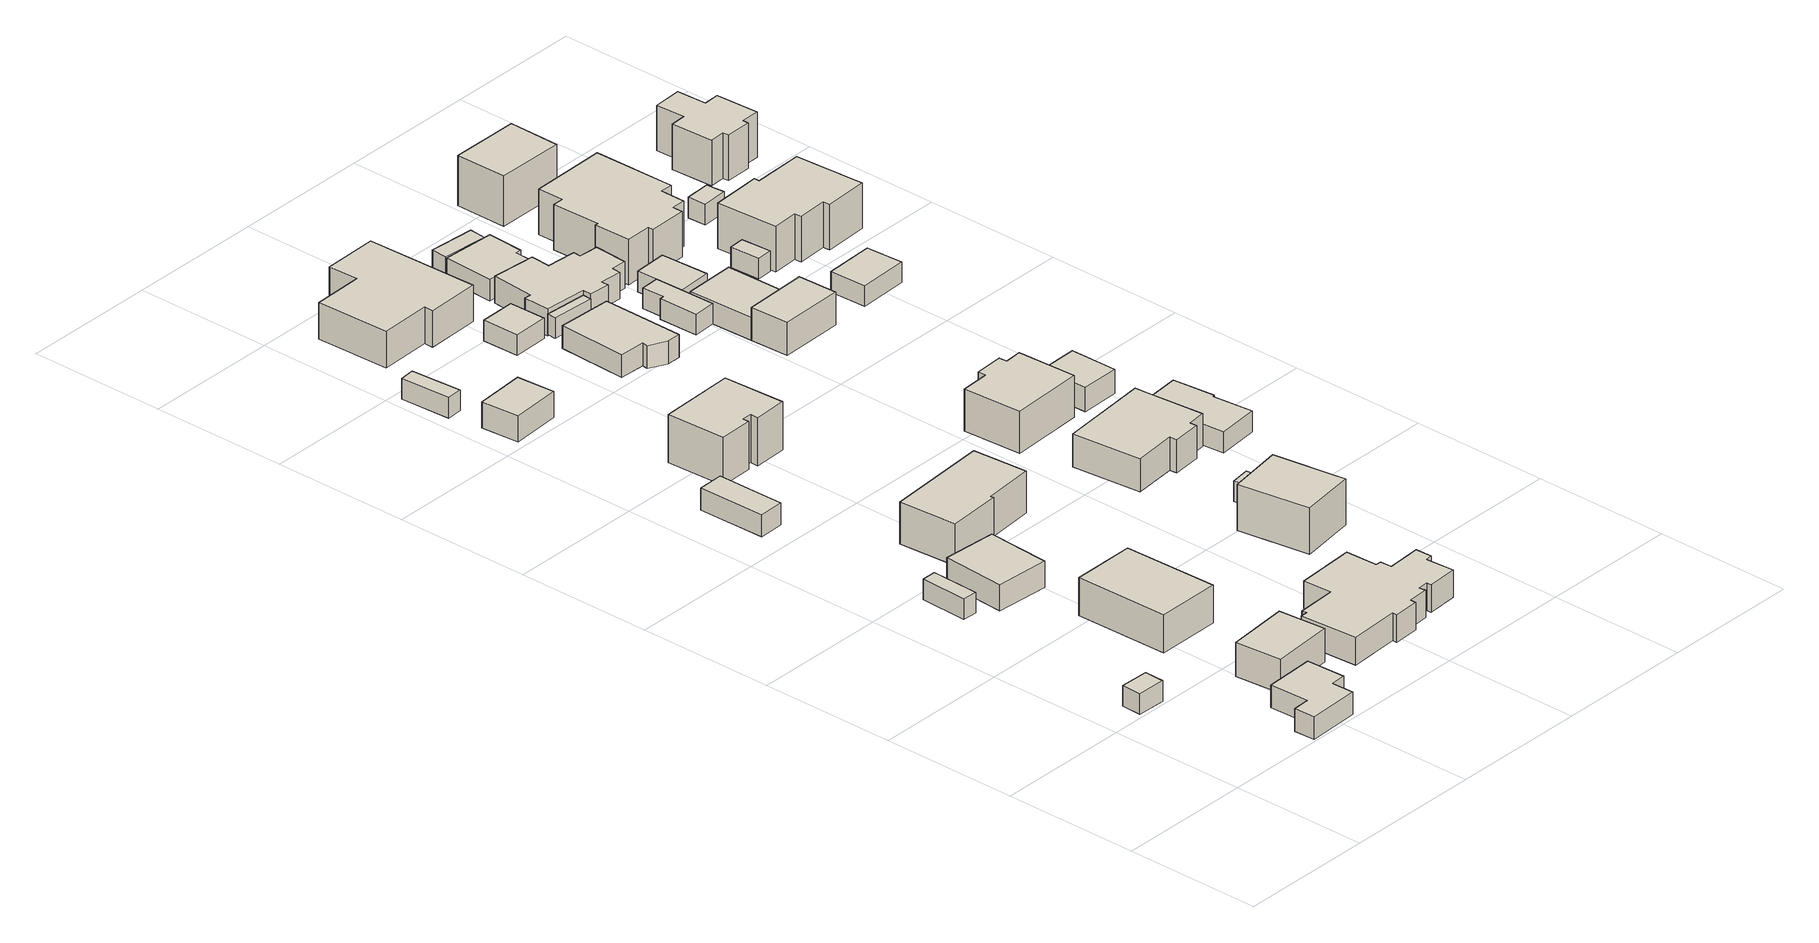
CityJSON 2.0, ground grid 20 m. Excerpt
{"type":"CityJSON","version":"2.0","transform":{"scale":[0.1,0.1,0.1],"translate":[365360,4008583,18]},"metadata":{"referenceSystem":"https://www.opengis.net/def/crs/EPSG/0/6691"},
"CityObjects":{
"building1":{"type":"Building","attributes":{"枝番":1,"利根川水系渡良瀬川洪水浸水想定区域（想定最大規模）.規模":"L2","利根川水系渡良瀬川洪水浸水想定区域（想定最大規模）.浸水ランク":"1","利根川水系渡良瀬川洪水浸水想定区域（想定最大規模）.浸水深":0.41,"利根川水系利根川洪水浸水想定区域（計画規模）.規模":"L1","利根川水系利根川洪水浸水想定区域（計画規模）.浸水ランク":"2","利根川水系利根川洪水浸水想定区域（計画規模）.浸水深":2.81,"利根川水系利根川洪水浸水想定区域（想定最大規模）.規模":"L2","利根川水系利根川洪水浸水想定区域（想定最大規模）.浸水ランク":"3","利根川水系利根川洪水浸水想定区域（想定最大規模）.浸水深":4.27,"BuildingDetails.prefecture":"10","BuildingDetails.city":"10207"},"geometry":[{"type":"Solid","lod":"1","boundaries":[[[[0,1,2,3]],[[2,4,5,3]],[[1,6,4,2]],[[0,7,6,1]],[[3,5,7,0]],[[4,6,7,5]]]]}]},
"building2":{"type":"Building","attributes":{"枝番":1,"利根川水系渡良瀬川洪水浸水想定区域（想定最大規模）.規模":"L2","利根川水系渡良瀬川洪水浸水想定区域（想定最大規模）.浸水ランク":"2","利根川水系渡良瀬川洪水浸水想定区域（想定最大規模）.浸水深":0.61,"利根川水系渡良瀬川洪水浸水想定区域（想定最大規模）.継続時間":6.8,"利根川水系利根川洪水浸水想定区域（計画規模）.規模":"L1","利根川水系利根川洪水浸水想定区域（計画規模）.浸水ランク":"3","利根川水系利根川洪水浸水想定区域（計画規模）.浸水深":3.03,"利根川水系利根川洪水浸水想定区域（想定最大規模）.規模":"L2","利根川水系利根川洪水浸水想定区域（想定最大規模）.浸水ランク":"3","利根川水系利根川洪水浸水想定区域（想定最大規模）.浸水深":4.52,"usage":"451","measuredHeight":4.9,"BuildingDetails.prefecture":"10","BuildingDetails.city":"10207","BuildingDetails.surveyYear":2016},"geometry":[{"type":"Solid","lod":"1","boundaries":[[[[8,9,10,11,12,13,14,15]],[[14,16,17,15]],[[13,18,16,14]],[[12,19,18,13]],[[11,20,19,12]],[[10,21,20,11]],[[9,22,21,10]],[[8,23,22,9]],[[15,17,23,8]],[[16,18,19,20,21,22,23,17]]]]}]},
"building3":{"type":"Building","attributes":{"枝番":1,"利根川水系渡良瀬川洪水浸水想定区域（想定最大規模）.規模":"L2","利根川水系渡良瀬川洪水浸水想定区域（想定最大規模）.浸水ランク":"1","利根川水系渡良瀬川洪水浸水想定区域（想定最大規模）.浸水深":0.01,"利根川水系利根川洪水浸水想定区域（計画規模）.規模":"L1","利根川水系利根川洪水浸水想定区域（計画規模）.浸水ランク":"2","利根川水系利根川洪水浸水想定区域（計画規模）.浸水深":2.39,"利根川水系利根川洪水浸水想定区域（想定最大規模）.規模":"L2","利根川水系利根川洪水浸水想定区域（想定最大規模）.浸水ランク":"3","利根川水系利根川洪水浸水想定区域（想定最大規模）.浸水深":3.84,"measuredHeight":3.2,"BuildingDetails.prefecture":"10","BuildingDetails.city":"10207"},"geometry":[{"type":"Solid","lod":"1","boundaries":[[[[24,25,26,27]],[[26,28,29,27]],[[25,30,28,26]],[[24,31,30,25]],[[27,29,31,24]],[[28,30,31,29]]]]}]},
"building4":{"type":"Building","attributes":{"枝番":1,"利根川水系渡良瀬川洪水浸水想定区域（想定最大規模）.規模":"L2","利根川水系渡良瀬川洪水浸水想定区域（想定最大規模）.浸水ランク":"1","利根川水系渡良瀬川洪水浸水想定区域（想定最大規模）.浸水深":0.41,"利根川水系渡良瀬川洪水浸水想定区域（想定最大規模）.継続時間":6.8,"利根川水系利根川洪水浸水想定区域（計画規模）.規模":"L1","利根川水系利根川洪水浸水想定区域（計画規模）.浸水ランク":"2","利根川水系利根川洪水浸水想定区域（計画規模）.浸水深":2.83,"利根川水系利根川洪水浸水想定区域（想定最大規模）.規模":"L2","利根川水系利根川洪水浸水想定区域（想定最大規模）.浸水ランク":"3","利根川水系利根川洪水浸水想定区域（想定最大規模）.浸水深":4.32,"usage":"411","measuredHeight":5.4,"BuildingDetails.prefecture":"10","BuildingDetails.city":"10207","BuildingDetails.surveyYear":2016},"geometry":[{"type":"Solid","lod":"1","boundaries":[[[[32,33,34,35]],[[34,36,37,35]],[[33,38,36,34]],[[32,39,38,33]],[[35,37,39,32]],[[36,38,39,37]]]]}]},
"building5":{"type":"Building","attributes":{"枝番":1,"利根川水系渡良瀬川洪水浸水想定区域（想定最大規模）.規模":"L2","利根川水系渡良瀬川洪水浸水想定区域（想定最大規模）.浸水ランク":"2","利根川水系渡良瀬川洪水浸水想定区域（想定最大規模）.浸水深":0.51,"利根川水系利根川洪水浸水想定区域（計画規模）.規模":"L1","利根川水系利根川洪水浸水想定区域（計画規模）.浸水ランク":"2","利根川水系利根川洪水浸水想定区域（計画規模）.浸水深":2.89,"利根川水系利根川洪水浸水想定区域（想定最大規模）.規模":"L2","利根川水系利根川洪水浸水想定区域（想定最大規模）.浸水ランク":"3","利根川水系利根川洪水浸水想定区域（想定最大規模）.浸水深":4.34,"usage":"411","measuredHeight":4.2,"BuildingDetails.prefecture":"10","BuildingDetails.city":"10207","BuildingDetails.surveyYear":2016},"geometry":[{"type":"Solid","lod":"1","boundaries":[[[[40,41,42,43]],[[42,44,45,43]],[[41,46,44,42]],[[40,47,46,41]],[[43,45,47,40]],[[44,46,47,45]]]]}]},
"building6":{"type":"Building","attributes":{"枝番":1,"利根川水系渡良瀬川洪水浸水想定区域（想定最大規模）.規模":"L2","利根川水系渡良瀬川洪水浸水想定区域（想定最大規模）.浸水ランク":"1","利根川水系渡良瀬川洪水浸水想定区域（想定最大規模）.浸水深":0.31,"利根川水系利根川洪水浸水想定区域（計画規模）.規模":"L1","利根川水系利根川洪水浸水想定区域（計画規模）.浸水ランク":"2","利根川水系利根川洪水浸水想定区域（計画規模）.浸水深":2.71,"利根川水系利根川洪水浸水想定区域（想定最大規模）.規模":"L2","利根川水系利根川洪水浸水想定区域（想定最大規模）.浸水ランク":"3","利根川水系利根川洪水浸水想定区域（想定最大規模）.浸水深":4.17,"usage":"411","measuredHeight":6.6,"BuildingDetails.prefecture":"10","BuildingDetails.city":"10207","BuildingDetails.surveyYear":2016},"geometry":[{"type":"Solid","lod":"1","boundaries":[[[[48,49,50,51]],[[50,52,53,51]],[[49,54,52,50]],[[48,55,54,49]],[[51,53,55,48]],[[52,54,55,53]]]]}]},
"building7":{"type":"Building","attributes":{"枝番":1,"利根川水系渡良瀬川洪水浸水想定区域（想定最大規模）.規模":"L2","利根川水系渡良瀬川洪水浸水想定区域（想定最大規模）.浸水ランク":"1","利根川水系渡良瀬川洪水浸水想定区域（想定最大規模）.浸水深":0.01,"利根川水系利根川洪水浸水想定区域（計画規模）.規模":"L1","利根川水系利根川洪水浸水想定区域（計画規模）.浸水ランク":"2","利根川水系利根川洪水浸水想定区域（計画規模）.浸水深":2.39,"利根川水系利根川洪水浸水想定区域（想定最大規模）.規模":"L2","利根川水系利根川洪水浸水想定区域（想定最大規模）.浸水ランク":"3","利根川水系利根川洪水浸水想定区域（想定最大規模）.浸水深":3.84,"usage":"411","measuredHeight":3.6,"BuildingDetails.prefecture":"10","BuildingDetails.city":"10207","BuildingDetails.surveyYear":2016},"geometry":[{"type":"Solid","lod":"1","boundaries":[[[[56,57,58,59]],[[58,60,61,59]],[[57,62,60,58]],[[56,63,62,57]],[[59,61,63,56]],[[60,62,63,61]]]]}]},
"building8":{"type":"Building","attributes":{"枝番":1,"利根川水系渡良瀬川洪水浸水想定区域（想定最大規模）.規模":"L2","利根川水系利根川洪水浸水想定区域（計画規模）.規模":"L1","利根川水系利根川洪水浸水想定区域（計画規模）.浸水ランク":"2","利根川水系利根川洪水浸水想定区域（計画規模）.浸水深":1.98,"利根川水系利根川洪水浸水想定区域（想定最大規模）.規模":"L2","利根川水系利根川洪水浸水想定区域（想定最大規模）.浸水ランク":"3","利根川水系利根川洪水浸水想定区域（想定最大規模）.浸水深":3.42,"BuildingDetails.prefecture":"10","BuildingDetails.city":"10207"},"geometry":[{"type":"Solid","lod":"1","boundaries":[[[[64,65,66,67]],[[66,68,69,67]],[[65,70,68,66]],[[64,71,70,65]],[[67,69,71,64]],[[68,70,71,69]]]]}]},
"building9":{"type":"Building","attributes":{"枝番":1,"利根川水系渡良瀬川洪水浸水想定区域（想定最大規模）.規模":"L2","利根川水系渡良瀬川洪水浸水想定区域（想定最大規模）.浸水ランク":"1","利根川水系渡良瀬川洪水浸水想定区域（想定最大規模）.浸水深":0.01,"利根川水系利根川洪水浸水想定区域（計画規模）.規模":"L1","利根川水系利根川洪水浸水想定区域（計画規模）.浸水ランク":"2","利根川水系利根川洪水浸水想定区域（計画規模）.浸水深":2.28,"利根川水系利根川洪水浸水想定区域（想定最大規模）.規模":"L2","利根川水系利根川洪水浸水想定区域（想定最大規模）.浸水ランク":"3","利根川水系利根川洪水浸水想定区域（想定最大規模）.浸水深":3.72,"usage":"401","measuredHeight":4.4,"BuildingDetails.prefecture":"10","BuildingDetails.city":"10207","BuildingDetails.surveyYear":2016},"geometry":[{"type":"Solid","lod":"1","boundaries":[[[[72,73,74,75]],[[74,76,77,75]],[[73,78,76,74]],[[72,79,78,73]],[[75,77,79,72]],[[76,78,79,77]]]]}]},
"building10":{"type":"Building","attributes":{"枝番":1,"利根川水系渡良瀬川洪水浸水想定区域（想定最大規模）.規模":"L2","利根川水系渡良瀬川洪水浸水想定区域（想定最大規模）.浸水ランク":"1","利根川水系渡良瀬川洪水浸水想定区域（想定最大規模）.浸水深":0.21,"利根川水系利根川洪水浸水想定区域（計画規模）.規模":"L1","利根川水系利根川洪水浸水想定区域（計画規模）.浸水ランク":"2","利根川水系利根川洪水浸水想定区域（計画規模）.浸水深":2.59,"利根川水系利根川洪水浸水想定区域（想定最大規模）.規模":"L2","利根川水系利根川洪水浸水想定区域（想定最大規模）.浸水ランク":"3","利根川水系利根川洪水浸水想定区域（想定最大規模）.浸水深":4.04,"usage":"411","measuredHeight":7.2,"BuildingDetails.prefecture":"10","BuildingDetails.city":"10207","BuildingDetails.surveyYear":2016},"geometry":[{"type":"Solid","lod":"1","boundaries":[[[[80,81,82,83,84,85]],[[84,86,87,85]],[[83,88,86,84]],[[82,89,88,83]],[[81,90,89,82]],[[80,91,90,81]],[[85,87,91,80]],[[86,88,89,90,91,87]]]]}]},
"building11":{"type":"Building","attributes":{"枝番":1,"利根川水系渡良瀬川洪水浸水想定区域（想定最大規模）.規模":"L2","利根川水系渡良瀬川洪水浸水想定区域（想定最大規模）.浸水ランク":"2","利根川水系渡良瀬川洪水浸水想定区域（想定最大規模）.浸水深":0.51,"利根川水系渡良瀬川洪水浸水想定区域（想定最大規模）.継続時間":5.1,"利根川水系利根川洪水浸水想定区域（計画規模）.規模":"L1","利根川水系利根川洪水浸水想定区域（計画規模）.浸水ランク":"2","利根川水系利根川洪水浸水想定区域（計画規模）.浸水深":2.91,"利根川水系利根川洪水浸水想定区域（想定最大規模）.規模":"L2","利根川水系利根川洪水浸水想定区域（想定最大規模）.浸水ランク":"3","利根川水系利根川洪水浸水想定区域（想定最大規模）.浸水深":4.38,"usage":"411","measuredHeight":6.7,"BuildingDetails.prefecture":"10","BuildingDetails.city":"10207","BuildingDetails.surveyYear":2016},"geometry":[{"type":"Solid","lod":"1","boundaries":[[[[92,93,94,95,96,97,98,99,100,101,102,103,104,105,106,107,108,109,110,111,112,113]],[[112,114,115,113]],[[111,116,114,112]],[[110,117,116,111]],[[109,118,117,110]],[[108,119,118,109]],[[107,120,119,108]],[[106,121,120,107]],[[105,122,121,106]],[[104,123,122,105]],[[103,124,123,104]],[[102,125,124,103]],[[101,126,125,102]],[[100,127,126,101]],[[99,128,127,100]],[[98,129,128,99]],[[97,130,129,98]],[[96,131,130,97]],[[95,132,131,96]],[[94,133,132,95]],[[93,134,133,94]],[[92,135,134,93]],[[113,115,135,92]],[[114,116,117,118,119,120,121,122,123,124,125,126,127,128,129,130,131,132,133,134,135,115]]]]}]},
"building12":{"type":"Building","attributes":{"枝番":1,"利根川水系渡良瀬川洪水浸水想定区域（想定最大規模）.規模":"L2","利根川水系渡良瀬川洪水浸水想定区域（想定最大規模）.浸水ランク":"1","利根川水系渡良瀬川洪水浸水想定区域（想定最大規模）.浸水深":0.11,"利根川水系利根川洪水浸水想定区域（計画規模）.規模":"L1","利根川水系利根川洪水浸水想定区域（計画規模）.浸水ランク":"2","利根川水系利根川洪水浸水想定区域（計画規模）.浸水深":2.29,"利根川水系利根川洪水浸水想定区域（想定最大規模）.規模":"L2","利根川水系利根川洪水浸水想定区域（想定最大規模）.浸水ランク":"3","利根川水系利根川洪水浸水想定区域（想定最大規模）.浸水深":3.73,"usage":"411","measuredHeight":7.6,"BuildingDetails.prefecture":"10","BuildingDetails.city":"10207","BuildingDetails.surveyYear":2016},"geometry":[{"type":"Solid","lod":"1","boundaries":[[[[136,137,138,139,140,141,142,143]],[[142,144,145,143]],[[141,146,144,142]],[[140,147,146,141]],[[139,148,147,140]],[[138,149,148,139]],[[137,150,149,138]],[[136,151,150,137]],[[143,145,151,136]],[[144,146,147,148,149,150,151,145]]]]}]},
"building13":{"type":"Building","attributes":{"枝番":1,"利根川水系渡良瀬川洪水浸水想定区域（想定最大規模）.規模":"L2","利根川水系利根川洪水浸水想定区域（計画規模）.規模":"L1","利根川水系利根川洪水浸水想定区域（計画規模）.浸水ランク":"2","利根川水系利根川洪水浸水想定区域（計画規模）.浸水深":1.67,"利根川水系利根川洪水浸水想定区域（想定最大規模）.規模":"L2","利根川水系利根川洪水浸水想定区域（想定最大規模）.浸水ランク":"3","利根川水系利根川洪水浸水想定区域（想定最大規模）.浸水深":3.11,"usage":"411","measuredHeight":7.4,"BuildingDetails.prefecture":"10","BuildingDetails.city":"10207","BuildingDetails.surveyYear":2016},"geometry":[{"type":"Solid","lod":"1","boundaries":[[[[152,153,154,155,156,157,158,159]],[[158,160,161,159]],[[157,162,160,158]],[[156,163,162,157]],[[155,164,163,156]],[[154,165,164,155]],[[153,166,165,154]],[[152,167,166,153]],[[159,161,167,152]],[[160,162,163,164,165,166,167,161]]]]}]},
"building14":{"type":"Building","attributes":{"枝番":1,"利根川水系渡良瀬川洪水浸水想定区域（想定最大規模）.規模":"L2","利根川水系利根川洪水浸水想定区域（計画規模）.規模":"L1","利根川水系利根川洪水浸水想定区域（計画規模）.浸水ランク":"2","利根川水系利根川洪水浸水想定区域（計画規模）.浸水深":1.87,"利根川水系利根川洪水浸水想定区域（想定最大規模）.規模":"L2","利根川水系利根川洪水浸水想定区域（想定最大規模）.浸水ランク":"3","利根川水系利根川洪水浸水想定区域（想定最大規模）.浸水深":3.32,"measuredHeight":3.1,"BuildingDetails.prefecture":"10","BuildingDetails.city":"10207"},"geometry":[{"type":"Solid","lod":"1","boundaries":[[[[168,169,170,171]],[[170,172,173,171]],[[169,174,172,170]],[[168,175,174,169]],[[171,173,175,168]],[[172,174,175,173]]]]}]},
"building15":{"type":"Building","attributes":{"枝番":1,"利根川水系渡良瀬川洪水浸水想定区域（想定最大規模）.規模":"L2","利根川水系渡良瀬川洪水浸水想定区域（想定最大規模）.浸水ランク":"1","利根川水系渡良瀬川洪水浸水想定区域（想定最大規模）.浸水深":0.31,"利根川水系渡良瀬川洪水浸水想定区域（想定最大規模）.継続時間":2.6,"利根川水系利根川洪水浸水想定区域（計画規模）.規模":"L1","利根川水系利根川洪水浸水想定区域（計画規模）.浸水ランク":"2","利根川水系利根川洪水浸水想定区域（計画規模）.浸水深":2.71,"利根川水系利根川洪水浸水想定区域（想定最大規模）.規模":"L2","利根川水系利根川洪水浸水想定区域（想定最大規模）.浸水ランク":"3","利根川水系利根川洪水浸水想定区域（想定最大規模）.浸水深":4.17,"usage":"411","measuredHeight":7.6,"BuildingDetails.prefecture":"10","BuildingDetails.city":"10207","BuildingDetails.surveyYear":2016},"geometry":[{"type":"Solid","lod":"1","boundaries":[[[[176,177,178,179]],[[178,180,181,179]],[[177,182,180,178]],[[176,183,182,177]],[[179,181,183,176]],[[180,182,183,181]]]]}]},
"building16":{"type":"Building","attributes":{"枝番":1,"利根川水系渡良瀬川洪水浸水想定区域（想定最大規模）.規模":"L2","利根川水系渡良瀬川洪水浸水想定区域（想定最大規模）.浸水ランク":"1","利根川水系渡良瀬川洪水浸水想定区域（想定最大規模）.浸水深":0.01,"利根川水系利根川洪水浸水想定区域（計画規模）.規模":"L1","利根川水系利根川洪水浸水想定区域（計画規模）.浸水ランク":"2","利根川水系利根川洪水浸水想定区域（計画規模）.浸水深":2.07,"利根川水系利根川洪水浸水想定区域（想定最大規模）.規模":"L2","利根川水系利根川洪水浸水想定区域（想定最大規模）.浸水ランク":"3","利根川水系利根川洪水浸水想定区域（想定最大規模）.浸水深":3.52,"usage":"411","measuredHeight":3.9,"BuildingDetails.prefecture":"10","BuildingDetails.city":"10207","BuildingDetails.surveyYear":2016},"geometry":[{"type":"Solid","lod":"1","boundaries":[[[[184,185,186,187,188,189,190]],[[189,191,192,190]],[[188,193,191,189]],[[187,194,193,188]],[[186,195,194,187]],[[185,196,195,186]],[[184,197,196,185]],[[190,192,197,184]],[[191,193,194,195,196,197,192]]]]}]},
"building17":{"type":"Building","attributes":{"枝番":1,"利根川水系渡良瀬川洪水浸水想定区域（想定最大規模）.規模":"L2","利根川水系渡良瀬川洪水浸水想定区域（想定最大規模）.浸水ランク":"1","利根川水系渡良瀬川洪水浸水想定区域（想定最大規模）.浸水深":0.11,"利根川水系渡良瀬川洪水浸水想定区域（想定最大規模）.継続時間":2.6,"利根川水系利根川洪水浸水想定区域（計画規模）.規模":"L1","利根川水系利根川洪水浸水想定区域（計画規模）.浸水ランク":"2","利根川水系利根川洪水浸水想定区域（計画規模）.浸水深":2.5,"利根川水系利根川洪水浸水想定区域（想定最大規模）.規模":"L2","利根川水系利根川洪水浸水想定区域（想定最大規模）.浸水ランク":"3","利根川水系利根川洪水浸水想定区域（想定最大規模）.浸水深":3.97,"BuildingDetails.prefecture":"10","BuildingDetails.city":"10207"},"geometry":[{"type":"Solid","lod":"1","boundaries":[[[[198,199,200,201]],[[200,202,203,201]],[[199,204,202,200]],[[198,205,204,199]],[[201,203,205,198]],[[202,204,205,203]]]]}]},
"building18":{"type":"Building","attributes":{"枝番":1,"利根川水系利根川洪水浸水想定区域（計画規模）.規模":"L1","利根川水系利根川洪水浸水想定区域（計画規模）.浸水ランク":"2","利根川水系利根川洪水浸水想定区域（計画規模）.浸水深":1.97,"利根川水系利根川洪水浸水想定区域（想定最大規模）.規模":"L2","利根川水系利根川洪水浸水想定区域（想定最大規模）.浸水ランク":"3","利根川水系利根川洪水浸水想定区域（想定最大規模）.浸水深":3.42,"BuildingDetails.prefecture":"10","BuildingDetails.city":"10207"},"geometry":[{"type":"Solid","lod":"1","boundaries":[[[[206,207,208,209]],[[208,210,211,209]],[[207,212,210,208]],[[206,213,212,207]],[[209,211,213,206]],[[210,212,213,211]]]]}]},
"building19":{"type":"Building","attributes":{"枝番":1,"利根川水系渡良瀬川洪水浸水想定区域（想定最大規模）.規模":"L2","利根川水系渡良瀬川洪水浸水想定区域（想定最大規模）.浸水ランク":"1","利根川水系渡良瀬川洪水浸水想定区域（想定最大規模）.浸水深":0.21,"利根川水系利根川洪水浸水想定区域（計画規模）.規模":"L1","利根川水系利根川洪水浸水想定区域（計画規模）.浸水ランク":"2","利根川水系利根川洪水浸水想定区域（計画規模）.浸水深":2.59,"利根川水系利根川洪水浸水想定区域（想定最大規模）.規模":"L2","利根川水系利根川洪水浸水想定区域（想定最大規模）.浸水ランク":"3","利根川水系利根川洪水浸水想定区域（想定最大規模）.浸水深":4.04,"usage":"411","measuredHeight":7.9,"BuildingDetails.prefecture":"10","BuildingDetails.city":"10207","BuildingDetails.surveyYear":2016},"geometry":[{"type":"Solid","lod":"1","boundaries":[[[[214,215,216,217,218,219,220,221,222]],[[221,223,224,222]],[[220,225,223,221]],[[219,226,225,220]],[[218,227,226,219]],[[217,228,227,218]],[[216,229,228,217]],[[215,230,229,216]],[[214,231,230,215]],[[222,224,231,214]],[[223,225,226,227,228,229,230,231,224]]]]}]},
"building20":{"type":"Building","attributes":{"枝番":1,"利根川水系渡良瀬川洪水浸水想定区域（想定最大規模）.規模":"L2","利根川水系渡良瀬川洪水浸水想定区域（想定最大規模）.浸水ランク":"1","利根川水系渡良瀬川洪水浸水想定区域（想定最大規模）.浸水深":0.31,"利根川水系利根川洪水浸水想定区域（計画規模）.規模":"L1","利根川水系利根川洪水浸水想定区域（計画規模）.浸水ランク":"2","利根川水系利根川洪水浸水想定区域（計画規模）.浸水深":2.69,"利根川水系利根川洪水浸水想定区域（想定最大規模）.規模":"L2","利根川水系利根川洪水浸水想定区域（想定最大規模）.浸水ランク":"3","利根川水系利根川洪水浸水想定区域（想定最大規模）.浸水深":4.14,"usage":"411","measuredHeight":7.7,"BuildingDetails.prefecture":"10","BuildingDetails.city":"10207","BuildingDetails.surveyYear":2016},"geometry":[{"type":"Solid","lod":"1","boundaries":[[[[232,233,234,235,236,237,238,239]],[[238,240,241,239]],[[237,242,240,238]],[[236,243,242,237]],[[235,244,243,236]],[[234,245,244,235]],[[233,246,245,234]],[[232,247,246,233]],[[239,241,247,232]],[[240,242,243,244,245,246,247,241]]]]}]},
"building21":{"type":"Building","attributes":{"枝番":1,"利根川水系渡良瀬川洪水浸水想定区域（想定最大規模）.規模":"L2","利根川水系利根川洪水浸水想定区域（計画規模）.規模":"L1","利根川水系利根川洪水浸水想定区域（計画規模）.浸水ランク":"2","利根川水系利根川洪水浸水想定区域（計画規模）.浸水深":1.97,"利根川水系利根川洪水浸水想定区域（想定最大規模）.規模":"L2","利根川水系利根川洪水浸水想定区域（想定最大規模）.浸水ランク":"3","利根川水系利根川洪水浸水想定区域（想定最大規模）.浸水深":3.42,"usage":"411","measuredHeight":6,"BuildingDetails.prefecture":"10","BuildingDetails.city":"10207","BuildingDetails.surveyYear":2016},"geometry":[{"type":"Solid","lod":"1","boundaries":[[[[248,249,250,251,252,253,254,255,256,257,258,259,260,261,262,263]],[[262,264,265,263]],[[261,266,264,262]],[[260,267,266,261]],[[259,268,267,260]],[[258,269,268,259]],[[257,270,269,258]],[[256,271,270,257]],[[255,272,271,256]],[[254,273,272,255]],[[253,274,273,254]],[[252,275,274,253]],[[251,276,275,252]],[[250,277,276,251]],[[249,278,277,250]],[[248,279,278,249]],[[263,265,279,248]],[[264,266,267,268,269,270,271,272,273,274,275,276,277,278,279,265]]]]}]},
"building22":{"type":"Building","attributes":{"枝番":1,"利根川水系渡良瀬川洪水浸水想定区域（想定最大規模）.規模":"L2","利根川水系利根川洪水浸水想定区域（計画規模）.規模":"L1","利根川水系利根川洪水浸水想定区域（計画規模）.浸水ランク":"2","利根川水系利根川洪水浸水想定区域（計画規模）.浸水深":1.97,"利根川水系利根川洪水浸水想定区域（想定最大規模）.規模":"L2","利根川水系利根川洪水浸水想定区域（想定最大規模）.浸水ランク":"3","利根川水系利根川洪水浸水想定区域（想定最大規模）.浸水深":3.41,"measuredHeight":3.6,"BuildingDetails.prefecture":"10","BuildingDetails.city":"10207"},"geometry":[{"type":"Solid","lod":"1","boundaries":[[[[280,281,282,283,284,285]],[[284,286,287,285]],[[283,288,286,284]],[[282,289,288,283]],[[281,290,289,282]],[[280,291,290,281]],[[285,287,291,280]],[[286,288,289,290,291,287]]]]}]},
"building23":{"type":"Building","attributes":{"枝番":1,"利根川水系利根川洪水浸水想定区域（計画規模）.規模":"L1","利根川水系利根川洪水浸水想定区域（計画規模）.浸水ランク":"2","利根川水系利根川洪水浸水想定区域（計画規模）.浸水深":2.37,"利根川水系利根川洪水浸水想定区域（想定最大規模）.規模":"L2","利根川水系利根川洪水浸水想定区域（想定最大規模）.浸水ランク":"3","利根川水系利根川洪水浸水想定区域（想定最大規模）.浸水深":3.81,"usage":"411","BuildingDetails.prefecture":"10","BuildingDetails.city":"10207","BuildingDetails.surveyYear":2016},"geometry":[{"type":"Solid","lod":"1","boundaries":[[[[292,293,294,295,296,297]],[[296,298,299,297]],[[295,300,298,296]],[[294,301,300,295]],[[293,302,301,294]],[[292,303,302,293]],[[297,299,303,292]],[[298,300,301,302,303,299]]]]}]},
"building24":{"type":"Building","attributes":{"枝番":1,"利根川水系渡良瀬川洪水浸水想定区域（想定最大規模）.規模":"L2","利根川水系利根川洪水浸水想定区域（計画規模）.規模":"L1","利根川水系利根川洪水浸水想定区域（計画規模）.浸水ランク":"2","利根川水系利根川洪水浸水想定区域（計画規模）.浸水深":2.27,"利根川水系利根川洪水浸水想定区域（想定最大規模）.規模":"L2","利根川水系利根川洪水浸水想定区域（想定最大規模）.浸水ランク":"3","利根川水系利根川洪水浸水想定区域（想定最大規模）.浸水深":3.71,"BuildingDetails.prefecture":"10","BuildingDetails.city":"10207"},"geometry":[{"type":"Solid","lod":"1","boundaries":[[[[304,305,306,307]],[[306,308,309,307]],[[305,310,308,306]],[[304,311,310,305]],[[307,309,311,304]],[[308,310,311,309]]]]}]},
"building25":{"type":"Building","attributes":{"枝番":1,"利根川水系渡良瀬川洪水浸水想定区域（想定最大規模）.規模":"L2","利根川水系渡良瀬川洪水浸水想定区域（想定最大規模）.浸水ランク":"1","利根川水系渡良瀬川洪水浸水想定区域（想定最大規模）.浸水深":0.31,"利根川水系利根川洪水浸水想定区域（計画規模）.規模":"L1","利根川水系利根川洪水浸水想定区域（計画規模）.浸水ランク":"2","利根川水系利根川洪水浸水想定区域（計画規模）.浸水深":2.69,"利根川水系利根川洪水浸水想定区域（想定最大規模）.規模":"L2","利根川水系利根川洪水浸水想定区域（想定最大規模）.浸水ランク":"3","利根川水系利根川洪水浸水想定区域（想定最大規模）.浸水深":4.14,"usage":"411","measuredHeight":5.5,"BuildingDetails.prefecture":"10","BuildingDetails.city":"10207","BuildingDetails.surveyYear":2016},"geometry":[{"type":"Solid","lod":"1","boundaries":[[[[312,313,314,315]],[[314,316,317,315]],[[313,318,316,314]],[[312,319,318,313]],[[315,317,319,312]],[[316,318,319,317]]]]}]},
"building26":{"type":"Building","attributes":{"枝番":1,"利根川水系渡良瀬川洪水浸水想定区域（想定最大規模）.規模":"L2","利根川水系渡良瀬川洪水浸水想定区域（想定最大規模）.浸水ランク":"1","利根川水系渡良瀬川洪水浸水想定区域（想定最大規模）.浸水深":0.01,"利根川水系利根川洪水浸水想定区域（計画規模）.規模":"L1","利根川水系利根川洪水浸水想定区域（計画規模）.浸水ランク":"2","利根川水系利根川洪水浸水想定区域（計画規模）.浸水深":2.39,"利根川水系利根川洪水浸水想定区域（想定最大規模）.規模":"L2","利根川水系利根川洪水浸水想定区域（想定最大規模）.浸水ランク":"3","利根川水系利根川洪水浸水想定区域（想定最大規模）.浸水深":3.84,"usage":"411","measuredHeight":4.2,"BuildingDetails.prefecture":"10","BuildingDetails.city":"10207","BuildingDetails.surveyYear":2016},"geometry":[{"type":"Solid","lod":"1","boundaries":[[[[320,321,322,323,324,325]],[[324,326,327,325]],[[323,328,326,324]],[[322,329,328,323]],[[321,330,329,322]],[[320,331,330,321]],[[325,327,331,320]],[[326,328,329,330,331,327]]]]}]},
"building27":{"type":"Building","attributes":{"枝番":1,"利根川水系渡良瀬川洪水浸水想定区域（想定最大規模）.規模":"L2","利根川水系渡良瀬川洪水浸水想定区域（想定最大規模）.浸水ランク":"1","利根川水系渡良瀬川洪水浸水想定区域（想定最大規模）.浸水深":0.11,"利根川水系利根川洪水浸水想定区域（計画規模）.規模":"L1","利根川水系利根川洪水浸水想定区域（計画規模）.浸水ランク":"2","利根川水系利根川洪水浸水想定区域（計画規模）.浸水深":2.49,"利根川水系利根川洪水浸水想定区域（想定最大規模）.規模":"L2","利根川水系利根川洪水浸水想定区域（想定最大規模）.浸水ランク":"3","利根川水系利根川洪水浸水想定区域（想定最大規模）.浸水深":3.94,"usage":"411","measuredHeight":3.9,"BuildingDetails.prefecture":"10","BuildingDetails.city":"10207","BuildingDetails.surveyYear":2016},"geometry":[{"type":"Solid","lod":"1","boundaries":[[[[332,333,334,312]],[[334,335,336,312]],[[333,337,335,334]],[[332,338,337,333]],[[312,336,338,332]],[[335,337,338,336]]]]}]},
"building28":{"type":"Building","attributes":{"枝番":1,"利根川水系利根川洪水浸水想定区域（計画規模）.規模":"L1","利根川水系利根川洪水浸水想定区域（計画規模）.浸水ランク":"2","利根川水系利根川洪水浸水想定区域（計画規模）.浸水深":2.57,"利根川水系利根川洪水浸水想定区域（想定最大規模）.規模":"L2","利根川水系利根川洪水浸水想定区域（想定最大規模）.浸水ランク":"3","利根川水系利根川洪水浸水想定区域（想定最大規模）.浸水深":4.01,"BuildingDetails.prefecture":"10","BuildingDetails.city":"10207"},"geometry":[{"type":"Solid","lod":"1","boundaries":[[[[339,340,341,342]],[[341,343,344,342]],[[340,345,343,341]],[[339,346,345,340]],[[342,344,346,339]],[[343,345,346,344]]]]}]},
"building29":{"type":"Building","attributes":{"枝番":1,"利根川水系渡良瀬川洪水浸水想定区域（想定最大規模）.規模":"L2","利根川水系渡良瀬川洪水浸水想定区域（想定最大規模）.浸水ランク":"2","利根川水系渡良瀬川洪水浸水想定区域（想定最大規模）.浸水深":0.61,"利根川水系利根川洪水浸水想定区域（計画規模）.規模":"L1","利根川水系利根川洪水浸水想定区域（計画規模）.浸水ランク":"2","利根川水系利根川洪水浸水想定区域（計画規模）.浸水深":2.99,"利根川水系利根川洪水浸水想定区域（想定最大規模）.規模":"L2","利根川水系利根川洪水浸水想定区域（想定最大規模）.浸水ランク":"3","利根川水系利根川洪水浸水想定区域（想定最大規模）.浸水深":4.44,"usage":"411","measuredHeight":3.8,"BuildingDetails.prefecture":"10","BuildingDetails.city":"10207","BuildingDetails.surveyYear":2016},"geometry":[{"type":"Solid","lod":"1","boundaries":[[[[347,348,349,350]],[[349,351,352,350]],[[348,353,351,349]],[[347,354,353,348]],[[350,352,354,347]],[[351,353,354,352]]]]}]},
"building30":{"type":"Building","attributes":{"枝番":1,"利根川水系渡良瀬川洪水浸水想定区域（想定最大規模）.規模":"L2","利根川水系渡良瀬川洪水浸水想定区域（想定最大規模）.浸水ランク":"1","利根川水系渡良瀬川洪水浸水想定区域（想定最大規模）.浸水深":0.1,"利根川水系渡良瀬川洪水浸水想定区域（想定最大規模）.継続時間":3.6,"利根川水系利根川洪水浸水想定区域（計画規模）.規模":"L1","利根川水系利根川洪水浸水想定区域（計画規模）.浸水ランク":"2","利根川水系利根川洪水浸水想定区域（計画規模）.浸水深":2.17,"利根川水系利根川洪水浸水想定区域（想定最大規模）.規模":"L2","利根川水系利根川洪水浸水想定区域（想定最大規模）.浸水ランク":"3","利根川水系利根川洪水浸水想定区域（想定最大規模）.浸水深":3.62,"usage":"411","measuredHeight":7.9,"BuildingDetails.prefecture":"10","BuildingDetails.city":"10207","BuildingDetails.surveyYear":2016},"geometry":[{"type":"Solid","lod":"1","boundaries":[[[[355,356,357,358,359,360,361,362,363,364,365,366,367,368]],[[367,369,370,368]],[[366,371,369,367]],[[365,372,371,366]],[[364,373,372,365]],[[363,374,373,364]],[[362,375,374,363]],[[361,376,375,362]],[[360,377,376,361]],[[359,378,377,360]],[[358,379,378,359]],[[357,380,379,358]],[[356,381,380,357]],[[355,382,381,356]],[[368,370,382,355]],[[369,371,372,373,374,375,376,377,378,379,380,381,382,370]]]]}]},
"building31":{"type":"Building","attributes":{"枝番":1,"利根川水系利根川洪水浸水想定区域（計画規模）.規模":"L1","利根川水系利根川洪水浸水想定区域（計画規模）.浸水ランク":"2","利根川水系利根川洪水浸水想定区域（計画規模）.浸水深":2.67,"利根川水系利根川洪水浸水想定区域（想定最大規模）.規模":"L2","利根川水系利根川洪水浸水想定区域（想定最大規模）.浸水ランク":"3","利根川水系利根川洪水浸水想定区域（想定最大規模）.浸水深":4.12,"usage":"411","BuildingDetails.prefecture":"10","BuildingDetails.city":"10207","BuildingDetails.surveyYear":2016},"geometry":[{"type":"Solid","lod":"1","boundaries":[[[[383,384,385,386]],[[385,387,388,386]],[[384,389,387,385]],[[383,390,389,384]],[[386,388,390,383]],[[387,389,390,388]]]]}]},
"building32":{"type":"Building","attributes":{"枝番":1,"利根川水系渡良瀬川洪水浸水想定区域（想定最大規模）.規模":"L2","利根川水系渡良瀬川洪水浸水想定区域（想定最大規模）.浸水ランク":"1","利根川水系渡良瀬川洪水浸水想定区域（想定最大規模）.浸水深":0.41,"利根川水系利根川洪水浸水想定区域（計画規模）.規模":"L1","利根川水系利根川洪水浸水想定区域（計画規模）.浸水ランク":"2","利根川水系利根川洪水浸水想定区域（計画規模）.浸水深":2.79,"利根川水系利根川洪水浸水想定区域（想定最大規模）.規模":"L2","利根川水系利根川洪水浸水想定区域（想定最大規模）.浸水ランク":"3","利根川水系利根川洪水浸水想定区域（想定最大規模）.浸水深":4.24,"usage":"411","BuildingDetails.prefecture":"10","BuildingDetails.city":"10207","BuildingDetails.surveyYear":2016},"geometry":[{"type":"Solid","lod":"1","boundaries":[[[[391,392,393,394]],[[393,395,396,394]],[[392,397,395,393]],[[391,398,397,392]],[[394,396,398,391]],[[395,397,398,396]]]]}]},
"building33":{"type":"Building","attributes":{"枝番":1,"利根川水系渡良瀬川洪水浸水想定区域（想定最大規模）.規模":"L2","利根川水系渡良瀬川洪水浸水想定区域（想定最大規模）.浸水ランク":"1","利根川水系渡良瀬川洪水浸水想定区域（想定最大規模）.浸水深":0.3,"利根川水系渡良瀬川洪水浸水想定区域（想定最大規模）.継続時間":3.6,"利根川水系利根川洪水浸水想定区域（計画規模）.規模":"L1","利根川水系利根川洪水浸水想定区域（計画規模）.浸水ランク":"2","利根川水系利根川洪水浸水想定区域（計画規模）.浸水深":2.67,"利根川水系利根川洪水浸水想定区域（想定最大規模）.規模":"L2","利根川水系利根川洪水浸水想定区域（想定最大規模）.浸水ランク":"3","利根川水系利根川洪水浸水想定区域（想定最大規模）.浸水深":4.11,"usage":"411","measuredHeight":8.5,"BuildingDetails.prefecture":"10","BuildingDetails.city":"10207","BuildingDetails.surveyYear":2016},"geometry":[{"type":"Solid","lod":"1","boundaries":[[[[399,400,401,402]],[[401,403,404,402]],[[400,405,403,401]],[[399,406,405,400]],[[402,404,406,399]],[[403,405,406,404]]]]}]},
"building34":{"type":"Building","attributes":{"枝番":1,"利根川水系渡良瀬川洪水浸水想定区域（想定最大規模）.規模":"L2","利根川水系渡良瀬川洪水浸水想定区域（想定最大規模）.浸水ランク":"1","利根川水系渡良瀬川洪水浸水想定区域（想定最大規模）.浸水深":0.01,"利根川水系利根川洪水浸水想定区域（計画規模）.規模":"L1","利根川水系利根川洪水浸水想定区域（計画規模）.浸水ランク":"2","利根川水系利根川洪水浸水想定区域（計画規模）.浸水深":2.27,"利根川水系利根川洪水浸水想定区域（想定最大規模）.規模":"L2","利根川水系利根川洪水浸水想定区域（想定最大規模）.浸水ランク":"3","利根川水系利根川洪水浸水想定区域（想定最大規模）.浸水深":3.71,"usage":"411","measuredHeight":7.9,"BuildingDetails.prefecture":"10","BuildingDetails.city":"10207","BuildingDetails.surveyYear":2016},"geometry":[{"type":"Solid","lod":"1","boundaries":[[[[407,408,409,410,411,412,413,414,415,416]],[[415,417,418,416]],[[414,419,417,415]],[[413,420,419,414]],[[412,421,420,413]],[[411,422,421,412]],[[410,423,422,411]],[[409,424,423,410]],[[408,425,424,409]],[[407,426,425,408]],[[416,418,426,407]],[[417,419,420,421,422,423,424,425,426,418]]]]}]},
"building35":{"type":"Building","attributes":{"枝番":1,"利根川水系渡良瀬川洪水浸水想定区域（想定最大規模）.規模":"L2","利根川水系渡良瀬川洪水浸水想定区域（想定最大規模）.継続時間":3.6,"利根川水系利根川洪水浸水想定区域（計画規模）.規模":"L1","利根川水系利根川洪水浸水想定区域（計画規模）.浸水ランク":"2","利根川水系利根川洪水浸水想定区域（計画規模）.浸水深":1.97,"利根川水系利根川洪水浸水想定区域（想定最大規模）.規模":"L2","利根川水系利根川洪水浸水想定区域（想定最大規模）.浸水ランク":"3","利根川水系利根川洪水浸水想定区域（想定最大規模）.浸水深":3.41,"BuildingDetails.prefecture":"10","BuildingDetails.city":"10207"},"geometry":[{"type":"Solid","lod":"1","boundaries":[[[[427,428,429,430]],[[429,431,432,430]],[[428,433,431,429]],[[427,434,433,428]],[[430,432,434,427]],[[431,433,434,432]]]]}]},
"building36":{"type":"Building","attributes":{"枝番":1,"利根川水系渡良瀬川洪水浸水想定区域（想定最大規模）.規模":"L2","利根川水系渡良瀬川洪水浸水想定区域（想定最大規模）.浸水ランク":"2","利根川水系渡良瀬川洪水浸水想定区域（想定最大規模）.浸水深":0.61,"利根川水系渡良瀬川洪水浸水想定区域（想定最大規模）.継続時間":11.7,"利根川水系利根川洪水浸水想定区域（計画規模）.規模":"L1","利根川水系利根川洪水浸水想定区域（計画規模）.浸水ランク":"2","利根川水系利根川洪水浸水想定区域（計画規模）.浸水深":2.97,"利根川水系利根川洪水浸水想定区域（想定最大規模）.規模":"L2","利根川水系利根川洪水浸水想定区域（想定最大規模）.浸水ランク":"3","利根川水系利根川洪水浸水想定区域（想定最大規模）.浸水深":4.41,"usage":"422","measuredHeight":7.6,"BuildingDetails.prefecture":"10","BuildingDetails.city":"10207","BuildingDetails.surveyYear":2016},"geometry":[{"type":"Solid","lod":"1","boundaries":[[[[435,436,437,438,439,440,441,442,443,444,445,446]],[[445,447,448,446]],[[444,449,447,445]],[[443,450,449,444]],[[442,451,450,443]],[[441,452,451,442]],[[440,453,452,441]],[[439,454,453,440]],[[438,455,454,439]],[[437,456,455,438]],[[436,457,456,437]],[[435,458,457,436]],[[446,448,458,435]],[[447,449,450,451,452,453,454,455,456,457,458,448]]]]}]}
},
"vertices":[
[49,203,10],[50,232,10],[92,231,10],[91,202,10],[92,231,40],[91,202,40],[50,232,40],[49,203,40],
[146,33,9],[171,34,9],[169,92,9],[242,95,9],[244,38,9],[222,37,9],[223,5,9],[147,2,9],[223,5,42],[147,2,42],[222,37,42],[244,38,42],[242,95,42],[169,92,42],[171,34,42],[146,33,42],
[68,509,16],[71,578,16],[92,578,16],[90,508,16],[92,578,46],[90,508,46],[71,578,46],[68,509,46],
[194,172,11],[286,180,11],[292,111,11],[200,103,11],[292,111,60],[200,103,60],[286,180,60],[194,172,60],
[119,494,11],[125,586,11],[204,581,11],[198,489,11],[204,581,49],[198,489,49],[125,586,49],[119,494,49],
[174,412,12],[267,413,12],[270,275,12],[176,274,12],[270,275,67],[176,274,67],[267,413,67],[174,412,67],
[55,930,12],[93,931,12],[94,832,12],[57,831,12],[94,832,44],[57,831,44],[93,931,44],[55,930,44],
[2,1375,19],[24,1377,19],[29,1302,19],[6,1301,19],[29,1302,49],[6,1301,49],[24,1377,49],[2,1375,49],
[17,1256,18],[90,1261,18],[94,1205,18],[21,1200,18],[94,1205,56],[21,1200,56],[90,1261,56],[17,1256,56],
[158,692,11],[310,703,11],[316,622,11],[242,616,11],[242,611,11],[164,606,11],[242,611,72],[164,606,72],[242,616,72],[316,622,72],[310,703,72],[158,692,72],
[388,83,9],[314,79,9],[309,164,9],[319,164,9],[318,171,9],[376,174,9],[373,216,9],[460,221,9],[462,174,9],[470,174,9],[471,157,9],[521,160,9],[522,136,9],[512,135,9],[515,94,9],[470,91,9],[470,98,9],[455,97,9],[456,88,9],[426,86,9],[426,78,9],[388,76,9],[426,78,49],[388,76,49],[426,86,49],[456,88,49],[455,97,49],[470,98,49],[470,91,49],[515,94,49],[512,135,49],[522,136,49],[521,160,49],[471,157,49],[470,174,49],[462,174,49],[460,221,49],[373,216,49],[376,174,49],[318,171,49],[319,164,49],[309,164,49],[314,79,49],[388,83,49],
[177,954,15],[163,954,15],[163,945,15],[114,944,15],[110,1031,15],[222,1035,15],[226,944,15],[177,942,15],[226,944,85],[177,942,85],[222,1035,85],[110,1031,85],[114,944,85],[163,945,85],[163,954,85],[177,954,85],
[120,1440,19],[45,1438,19],[42,1546,19],[116,1548,19],[115,1592,19],[195,1594,19],[199,1429,19],[120,1427,19],[199,1429,72],[120,1427,72],[195,1594,72],[115,1592,72],[116,1548,72],[42,1546,72],[45,1438,72],[120,1440,72],
[172,1388,20],[224,1389,20],[225,1335,20],[173,1334,20],[225,1335,50],[173,1334,50],[224,1389,50],[172,1388,50],
[458,399,10],[540,412,10],[556,306,10],[474,294,10],[556,306,77],[474,294,77],[540,412,77],[458,399,77],
[283,1182,18],[258,1194,18],[259,1203,18],[221,1204,18],[225,1305,18],[305,1302,18],[304,1182,18],[305,1302,51],[304,1182,51],[225,1305,51],[221,1204,51],[259,1203,51],[258,1194,51],[283,1182,51],
[502,443,14],[530,447,14],[533,424,14],[506,419,14],[533,424,44],[506,419,44],[530,447,44],[502,443,44],
[234,1325,20],[235,1338,20],[298,1334,20],[297,1321,20],[298,1334,50],[297,1321,50],[235,1338,50],[234,1325,50],
[512,557,9],[449,551,9],[439,653,9],[572,666,9],[573,653,9],[581,563,9],[554,560,9],[555,550,9],[513,546,9],[555,550,57],[513,546,57],[554,560,57],[581,563,57],[573,653,57],[572,666,57],[439,653,57],[449,551,57],[512,557,57],
[415,810,9],[457,812,9],[457,824,9],[499,826,9],[500,814,9],[525,816,9],[529,729,9],[420,723,9],[529,729,70],[420,723,70],[525,816,70],[500,814,70],[499,826,70],[457,824,70],[457,812,70],[415,810,70],
[297,1321,18],[298,1334,18],[235,1338,18],[237,1377,18],[246,1376,18],[251,1439,18],[316,1434,18],[314,1405,18],[358,1402,18],[357,1391,18],[386,1389,18],[383,1340,18],[361,1341,18],[360,1328,18],[328,1330,18],[328,1319,18],[328,1330,57],[328,1319,57],[360,1328,57],[361,1341,57],[383,1340,57],[386,1389,57],[357,1391,57],[358,1402,57],[314,1405,57],[316,1434,57],[251,1439,57],[246,1376,57],[237,1377,57],[235,1338,57],[298,1334,57],[297,1321,57],
[253,1449,16],[257,1523,16],[334,1519,16],[331,1466,16],[323,1466,16],[322,1445,16],[323,1466,47],[322,1445,47],[331,1466,47],[334,1519,47],[257,1523,47],[253,1449,47],
[358,1260,17],[364,1260,17],[363,1293,17],[390,1294,17],[392,1203,17],[359,1202,17],[392,1203,47],[359,1202,47],[390,1294,47],[363,1293,47],[364,1260,47],[358,1260,47],
[259,1526,16],[261,1550,16],[328,1545,16],[326,1521,16],[328,1545,46],[326,1521,46],[261,1550,46],[259,1526,46],
[398,1145,14],[492,1148,14],[494,1090,14],[400,1088,14],[494,1090,62],[400,1088,62],[492,1148,62],[398,1145,62],
[573,653,11],[636,659,11],[642,597,11],[639,596,11],[645,537,11],[584,531,11],[645,537,42],[584,531,42],[639,596,42],[642,597,42],[636,659,42],[573,653,42],
[395,1243,14],[470,1245,14],[472,1147,14],[472,1147,47],[398,1145,47],[470,1245,47],[395,1243,47],
[390,1325,16],[439,1327,16],[442,1256,16],[393,1254,16],[442,1256,46],[393,1254,46],[439,1327,46],[390,1325,46],
[547,796,9],[604,797,9],[605,728,9],[548,727,9],[605,728,44],[548,727,44],[604,797,44],[547,796,44],
[434,1346,15],[396,1345,15],[395,1399,15],[400,1399,15],[398,1470,15],[414,1470,15],[413,1508,15],[526,1510,15],[528,1390,15],[510,1390,15],[510,1354,15],[490,1354,15],[490,1339,15],[434,1338,15],[490,1339,81],[434,1338,81],[490,1354,81],[510,1354,81],[510,1390,81],[528,1390,81],[526,1510,81],[413,1508,81],[414,1470,81],[398,1470,81],[400,1399,81],[395,1399,81],[396,1345,81],[434,1346,81],
[512,1278,14],[534,1279,14],[537,1235,14],[514,1234,14],[537,1235,44],[514,1234,44],[534,1279,44],[512,1278,44],
[549,1146,14],[621,1149,14],[624,1095,14],[551,1092,14],[624,1095,44],[551,1092,44],[621,1149,44],[549,1146,44],
[409,1637,7],[510,1637,7],[509,1562,7],[409,1562,7],[509,1562,80],[409,1562,80],[510,1637,80],[409,1637,80],
[623,1223,14],[579,1221,14],[578,1231,14],[540,1229,14],[535,1320,14],[609,1324,14],[609,1316,14],[683,1319,14],[689,1216,14],[624,1213,14],[689,1216,80],[624,1213,80],[683,1319,80],[609,1316,80],[609,1324,80],[535,1320,80],[540,1229,80],[578,1231,80],[579,1221,80],[623,1223,80],
[560,1390,19],[597,1392,19],[599,1365,19],[561,1363,19],[599,1365,49],[561,1363,49],[597,1392,49],[560,1390,49],
[672,1431,8],[650,1430,8],[647,1492,8],[670,1493,8],[668,1536,8],[710,1538,8],[712,1494,8],[735,1495,8],[738,1432,8],[711,1431,8],[711,1423,8],[673,1422,8],[711,1423,74],[673,1422,74],[711,1431,74],[738,1432,74],[735,1495,74],[712,1494,74],[710,1538,74],[668,1536,74],[670,1493,74],[647,1492,74],[650,1430,74],[672,1431,74]
]}
